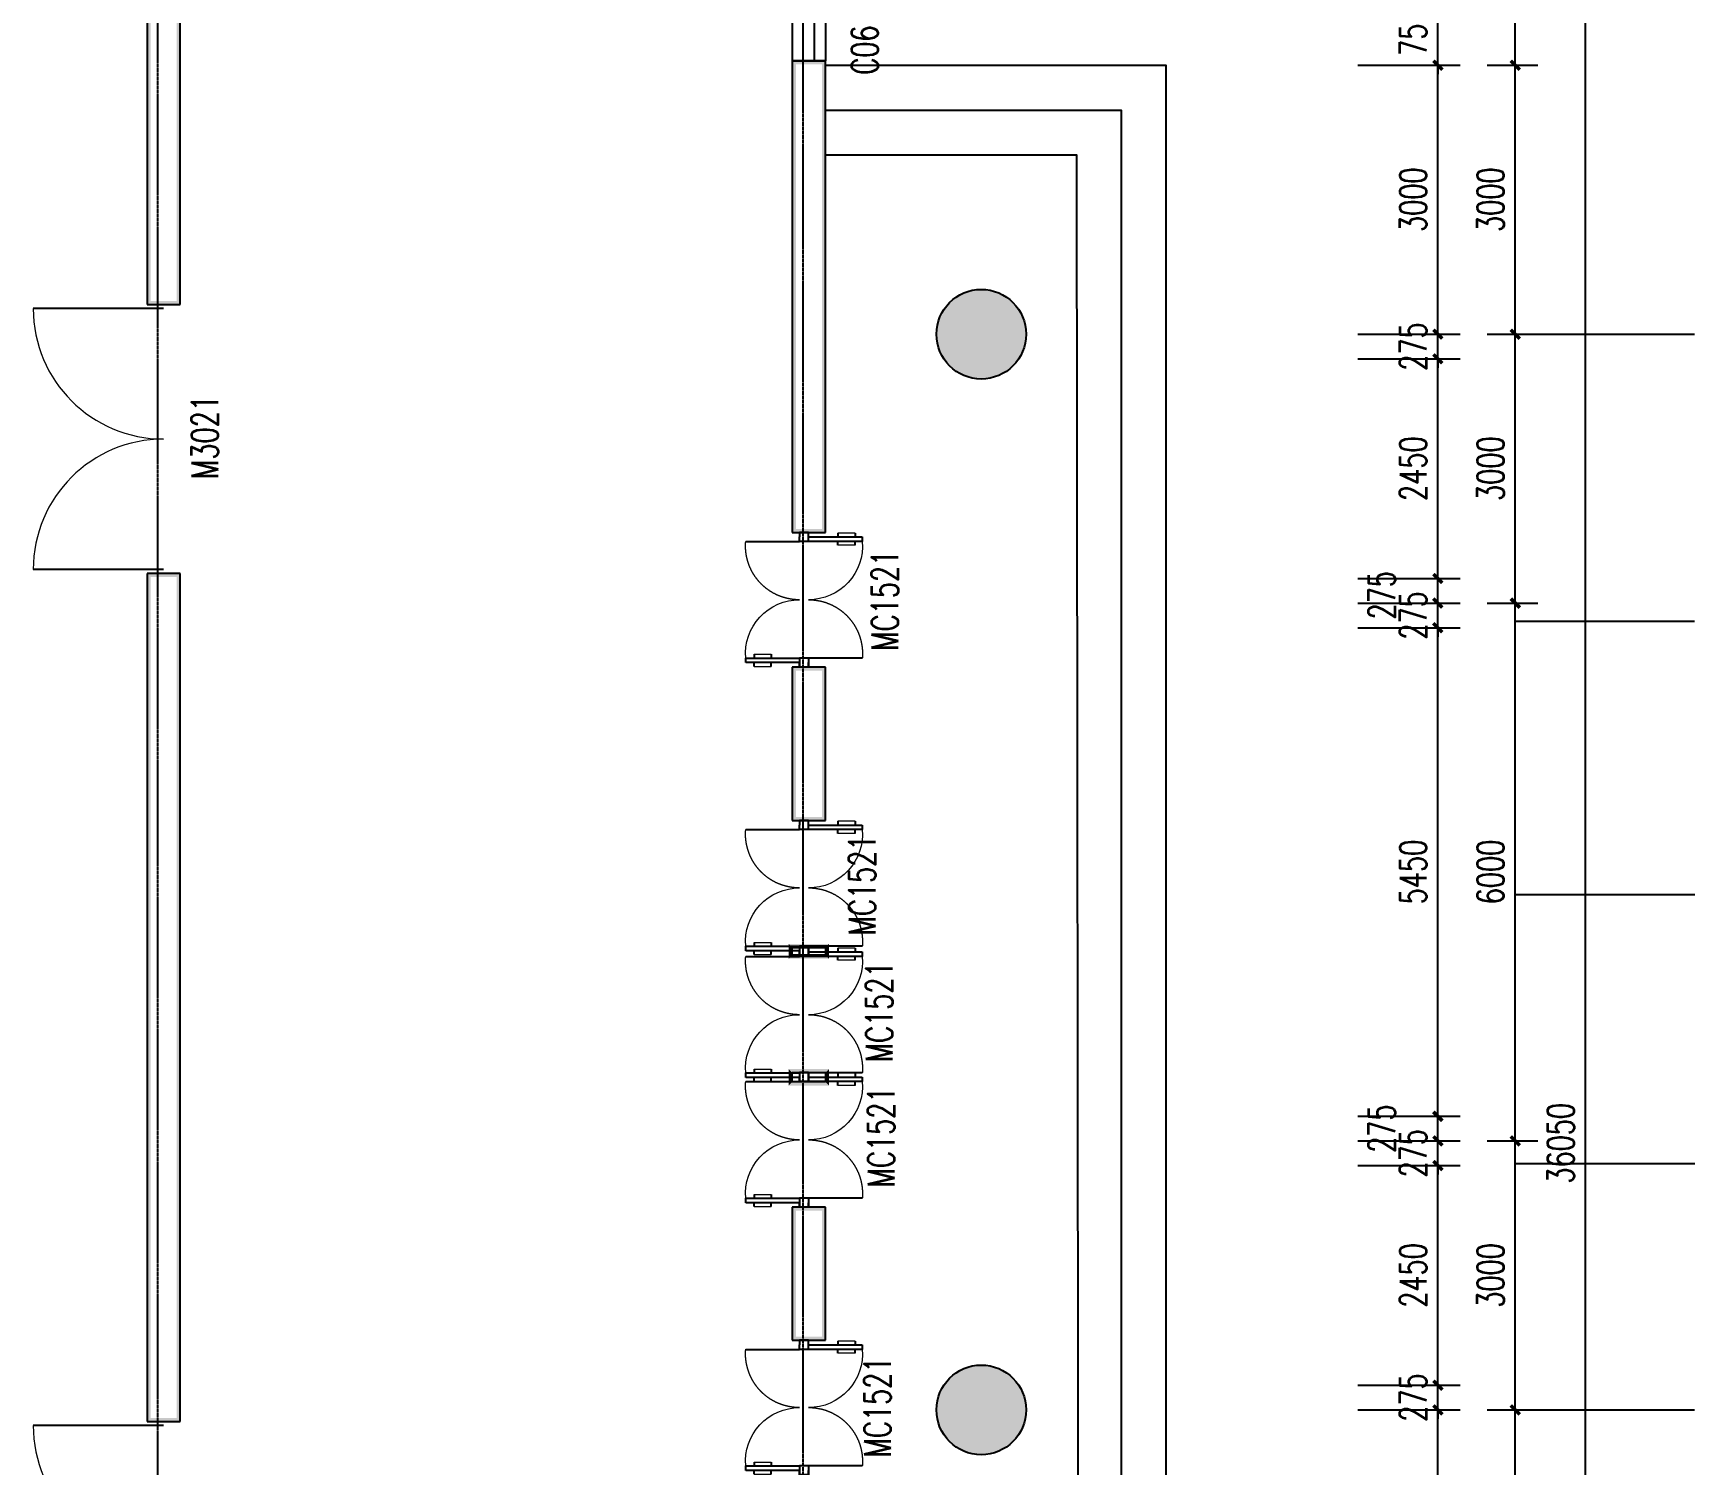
# Model space of a CAD drawing. Header units: millimetres. Extents: x -150677 to 588340, y -254013 to 149700.
# Drawn here: x 97869 to 116410, y -100318 to -84349 of the extents above; entities that cross this region are included whole.
import ezdxf

# ---------------------------------------------------------------- set-up
doc = ezdxf.new("R2010")
doc.units = ezdxf.units.MM
doc.header["$LTSCALE"] = 10
doc.header["$MEASUREMENT"] = 0
doc.linetypes.add('DASHED2', pattern=[0.375, 0.25, -0.125])
doc.linetypes.add('DOTE', pattern=[2.42, 2, -0.2, 0.02, -0.2])
for name, color, linetype in [('DOTE', 1, 'Continuous'), ('PUB_DIM', 3, 'Continuous'), ('PUB_WALL', 9, 'Continuous'), ('WALL', 9, 'Continuous'), ('WINDOW', 4, 'Continuous'), ('WINDOW_TEXT', 7, 'Continuous')]:
    doc.layers.add(name, color=color, linetype=linetype)
doc.styles.add('_TCH_DIM_T3', font='SIMPLEX', dxfattribs={"width": 0.705882, "bigfont": 'GBCBIG'})
doc.styles.add('_TCH_WINDOW', font='SIMPLEX', dxfattribs={"bigfont": 'GBCBIG'})
doc.dimstyles.new('_TCH_ARCH&&100', dxfattribs={"dimtxt": 297.5, "dimasz": 100, "dimexe": 250, "dimexo": 300, "dimgap": 126.25, "dimtad": 1, "dimdec": 0, "dimzin": 0, "dimdsep": 46, "dimtxsty": '_TCH_DIM_T3', "dimblk": 'ARCHTICK', "dimcen": 0.09, "dimclrt": 7, "dimazin": 2, "dimtfac": 1, "dimtdec": 0, "dimtix": 1, "dimtmove": 2, "dimatfit": 3, "dimfxl": 1, "dimtolj": 1, "dimtzin": 0, "dimarcsym": 0})

# ---------------------------------------------------------------- blocks, each defined once
blk = doc.blocks.new('_ArchTick')
at = {"color": 0, "linetype": 'ByBlock', "const_width": 0.4}
blk.add_lwpolyline([(-0.5, -0.5), (0.5, 0.5)], dxfattribs=at)
blk = doc.blocks.new('*D312')
at = {"layer": 'Defpoints', "color": 0, "transparency": 16777216}
for p in [(113793, -99706), (114407, -99706), (113793, -102756)]:
    blk.add_point(p, dxfattribs=at)
at = {"layer": 'PUB_DIM', "color": 0, "lineweight": -2, "transparency": 16777216}
for p, q in [((114093, -99706), (114657, -99706)), ((114407, -102756), (114407, -99706)), ((114093, -102756), (114657, -102756))]:
    blk.add_line(p, q, dxfattribs=at)
at = {"layer": 'PUB_DIM', "color": 0, "lineweight": -2, "transparency": 16777216, "xscale": 100, "yscale": 100, "zscale": 100}
for p, rotation in [((114407, -99706), 90), ((114407, -102756), 270)]:
    blk.add_blockref('_ArchTick', p, dxfattribs=dict(at, rotation=rotation))
at = {"layer": 'PUB_DIM', "color": 7, "transparency": 16777216, "insert": (114132, -101231), "char_height": 297.5, "attachment_point": 5, "rotation": 90, "style": '_TCH_DIM_T3'}
blk.add_mtext('\\A1;3000', dxfattribs=at)
blk = doc.blocks.new('*D313')
at = {"layer": 'Defpoints', "color": 0, "transparency": 16777216}
for p in [(113793, -96706), (114407, -96706), (113793, -99706)]:
    blk.add_point(p, dxfattribs=at)
at = {"layer": 'PUB_DIM', "color": 0, "lineweight": -2, "transparency": 16777216}
for p, q in [((114093, -96706), (114657, -96706)), ((114407, -99706), (114407, -96706)), ((114093, -99706), (114657, -99706))]:
    blk.add_line(p, q, dxfattribs=at)
at = {"layer": 'PUB_DIM', "color": 0, "lineweight": -2, "transparency": 16777216, "xscale": 100, "yscale": 100, "zscale": 100}
for p, rotation in [((114407, -96706), 90), ((114407, -99706), 270)]:
    blk.add_blockref('_ArchTick', p, dxfattribs=dict(at, rotation=rotation))
at = {"layer": 'PUB_DIM', "color": 7, "transparency": 16777216, "insert": (114132, -98206), "char_height": 297.5, "attachment_point": 5, "rotation": 90, "style": '_TCH_DIM_T3'}
blk.add_mtext('\\A1;3000', dxfattribs=at)
blk = doc.blocks.new('*D314')
at = {"layer": 'Defpoints', "color": 0, "transparency": 16777216}
for p in [(113793, -90706), (114407, -90706), (113793, -96706)]:
    blk.add_point(p, dxfattribs=at)
at = {"layer": 'PUB_DIM', "color": 0, "lineweight": -2, "transparency": 16777216}
for p, q in [((114093, -90706), (114657, -90706)), ((114407, -96706), (114407, -90706)), ((114093, -96706), (114657, -96706))]:
    blk.add_line(p, q, dxfattribs=at)
at = {"layer": 'PUB_DIM', "color": 0, "lineweight": -2, "transparency": 16777216, "xscale": 100, "yscale": 100, "zscale": 100}
for p, rotation in [((114407, -90706), 90), ((114407, -96706), 270)]:
    blk.add_blockref('_ArchTick', p, dxfattribs=dict(at, rotation=rotation))
at = {"layer": 'PUB_DIM', "color": 7, "transparency": 16777216, "insert": (114132, -93706), "char_height": 297.5, "attachment_point": 5, "rotation": 90, "style": '_TCH_DIM_T3'}
blk.add_mtext('\\A1;6000', dxfattribs=at)
blk = doc.blocks.new('*D315')
at = {"layer": 'Defpoints', "color": 0, "transparency": 16777216}
for p in [(113793, -87706), (114407, -87706), (113793, -90706)]:
    blk.add_point(p, dxfattribs=at)
at = {"layer": 'PUB_DIM', "color": 0, "lineweight": -2, "transparency": 16777216}
for p, q in [((114093, -87706), (114657, -87706)), ((114407, -90706), (114407, -87706)), ((114093, -90706), (114657, -90706))]:
    blk.add_line(p, q, dxfattribs=at)
at = {"layer": 'PUB_DIM', "color": 0, "lineweight": -2, "transparency": 16777216, "xscale": 100, "yscale": 100, "zscale": 100}
for p, rotation in [((114407, -87706), 90), ((114407, -90706), 270)]:
    blk.add_blockref('_ArchTick', p, dxfattribs=dict(at, rotation=rotation))
at = {"layer": 'PUB_DIM', "color": 7, "transparency": 16777216, "insert": (114132, -89206), "char_height": 297.5, "attachment_point": 5, "rotation": 90, "style": '_TCH_DIM_T3'}
blk.add_mtext('\\A1;3000', dxfattribs=at)
blk = doc.blocks.new('*D316')
at = {"layer": 'Defpoints', "color": 0, "transparency": 16777216}
for p in [(113793, -84706), (114407, -84706), (113793, -87706)]:
    blk.add_point(p, dxfattribs=at)
at = {"layer": 'PUB_DIM', "color": 0, "lineweight": -2, "transparency": 16777216}
for p, q in [((114093, -84706), (114657, -84706)), ((114407, -87706), (114407, -84706)), ((114093, -87706), (114657, -87706))]:
    blk.add_line(p, q, dxfattribs=at)
at = {"layer": 'PUB_DIM', "color": 0, "lineweight": -2, "transparency": 16777216, "xscale": 100, "yscale": 100, "zscale": 100}
for p, rotation in [((114407, -84706), 90), ((114407, -87706), 270)]:
    blk.add_blockref('_ArchTick', p, dxfattribs=dict(at, rotation=rotation))
at = {"layer": 'PUB_DIM', "color": 7, "transparency": 16777216, "insert": (114132, -86206), "char_height": 297.5, "attachment_point": 5, "rotation": 90, "style": '_TCH_DIM_T3'}
blk.add_mtext('\\A1;3000', dxfattribs=at)
blk = doc.blocks.new('*D317')
at = {"layer": 'Defpoints', "color": 0, "transparency": 16777216}
for p in [(113793, -81706), (114407, -81706), (113793, -84706)]:
    blk.add_point(p, dxfattribs=at)
at = {"layer": 'PUB_DIM', "color": 0, "lineweight": -2, "transparency": 16777216}
for p, q in [((114093, -81706), (114657, -81706)), ((114407, -84706), (114407, -81706)), ((114093, -84706), (114657, -84706))]:
    blk.add_line(p, q, dxfattribs=at)
at = {"layer": 'PUB_DIM', "color": 0, "lineweight": -2, "transparency": 16777216, "xscale": 100, "yscale": 100, "zscale": 100}
for p, rotation in [((114407, -81706), 90), ((114407, -84706), 270)]:
    blk.add_blockref('_ArchTick', p, dxfattribs=dict(at, rotation=rotation))
at = {"layer": 'PUB_DIM', "color": 7, "transparency": 16777216, "insert": (114132, -83206), "char_height": 297.5, "attachment_point": 5, "rotation": 90, "style": '_TCH_DIM_T3'}
blk.add_mtext('\\A1;3000', dxfattribs=at)
blk = doc.blocks.new('*D331')
at = {"layer": 'Defpoints', "color": 0, "transparency": 16777216}
for p in [(112349, -99706), (113543, -99706), (112349, -102756)]:
    blk.add_point(p, dxfattribs=at)
at = {"layer": 'PUB_DIM', "color": 0, "lineweight": -2, "transparency": 16777216}
for p, q in [((112649, -99706), (113793, -99706)), ((113543, -102756), (113543, -99706)), ((112649, -102756), (113793, -102756))]:
    blk.add_line(p, q, dxfattribs=at)
at = {"layer": 'PUB_DIM', "color": 0, "lineweight": -2, "transparency": 16777216, "xscale": 100, "yscale": 100, "zscale": 100}
for p, rotation in [((113543, -99706), 90), ((113543, -102756), 270)]:
    blk.add_blockref('_ArchTick', p, dxfattribs=dict(at, rotation=rotation))
at = {"layer": 'PUB_DIM', "color": 7, "transparency": 16777216, "insert": (113268, -101231), "char_height": 297.5, "attachment_point": 5, "rotation": 90, "style": '_TCH_DIM_T3'}
blk.add_mtext('\\A1;3000', dxfattribs=at)
blk = doc.blocks.new('*D332')
at = {"layer": 'Defpoints', "color": 0, "transparency": 16777216}
for p in [(112349, -99431), (113543, -99431), (112349, -99706)]:
    blk.add_point(p, dxfattribs=at)
at = {"layer": 'PUB_DIM', "color": 0, "lineweight": -2, "transparency": 16777216}
for p, q in [((113543, -99431), (113543, -99331)), ((112649, -99431), (113793, -99431)), ((113543, -99706), (113543, -99431)), ((112649, -99706), (113793, -99706)), ((113543, -99706), (113543, -99806))]:
    blk.add_line(p, q, dxfattribs=at)
at = {"layer": 'PUB_DIM', "color": 0, "lineweight": -2, "transparency": 16777216, "xscale": 100, "yscale": 100, "zscale": 100}
for p, rotation in [((113543, -99431), 270), ((113543, -99706), 90)]:
    blk.add_blockref('_ArchTick', p, dxfattribs=dict(at, rotation=rotation))
at = {"layer": 'PUB_DIM', "color": 7, "transparency": 16777216, "insert": (113268, -99569), "char_height": 297.5, "attachment_point": 5, "rotation": 90, "style": '_TCH_DIM_T3'}
blk.add_mtext('\\A1;275', dxfattribs=at)
blk = doc.blocks.new('*D333')
at = {"layer": 'Defpoints', "color": 0, "transparency": 16777216}
for p in [(112349, -96981), (113543, -96981), (112349, -99431)]:
    blk.add_point(p, dxfattribs=at)
at = {"layer": 'PUB_DIM', "color": 0, "lineweight": -2, "transparency": 16777216}
for p, q in [((112649, -96981), (113793, -96981)), ((113543, -99431), (113543, -96981)), ((112649, -99431), (113793, -99431))]:
    blk.add_line(p, q, dxfattribs=at)
at = {"layer": 'PUB_DIM', "color": 0, "lineweight": -2, "transparency": 16777216, "xscale": 100, "yscale": 100, "zscale": 100}
for p, rotation in [((113543, -96981), 90), ((113543, -99431), 270)]:
    blk.add_blockref('_ArchTick', p, dxfattribs=dict(at, rotation=rotation))
at = {"layer": 'PUB_DIM', "color": 7, "transparency": 16777216, "insert": (113268, -98206), "char_height": 297.5, "attachment_point": 5, "rotation": 90, "style": '_TCH_DIM_T3'}
blk.add_mtext('\\A1;2450', dxfattribs=at)
blk = doc.blocks.new('*D334')
at = {"layer": 'Defpoints', "color": 0, "transparency": 16777216}
for p in [(112349, -96706), (113543, -96706), (112349, -96981)]:
    blk.add_point(p, dxfattribs=at)
at = {"layer": 'PUB_DIM', "color": 0, "lineweight": -2, "transparency": 16777216}
for p, q in [((112649, -96706), (113793, -96706)), ((113543, -96706), (113543, -96606)), ((113543, -96981), (113543, -96706)), ((112649, -96981), (113793, -96981)), ((113543, -96981), (113543, -97081))]:
    blk.add_line(p, q, dxfattribs=at)
at = {"layer": 'PUB_DIM', "color": 0, "lineweight": -2, "transparency": 16777216, "xscale": 100, "yscale": 100, "zscale": 100}
for p, rotation in [((113543, -96706), 270), ((113543, -96981), 90)]:
    blk.add_blockref('_ArchTick', p, dxfattribs=dict(at, rotation=rotation))
at = {"layer": 'PUB_DIM', "color": 7, "transparency": 16777216, "insert": (113268, -96844), "char_height": 297.5, "attachment_point": 5, "rotation": 90, "style": '_TCH_DIM_T3'}
blk.add_mtext('\\A1;275', dxfattribs=at)
blk = doc.blocks.new('*D335')
at = {"layer": 'Defpoints', "color": 0, "transparency": 16777216}
for p in [(112349, -96431), (113543, -96431), (112349, -96706)]:
    blk.add_point(p, dxfattribs=at)
at = {"layer": 'PUB_DIM', "color": 0, "lineweight": -2, "transparency": 16777216}
for p, q in [((112649, -96431), (113793, -96431)), ((113543, -96706), (113543, -96431)), ((112649, -96706), (113793, -96706))]:
    blk.add_line(p, q, dxfattribs=at)
at = {"layer": 'PUB_DIM', "color": 0, "lineweight": -2, "transparency": 16777216, "xscale": 100, "yscale": 100, "zscale": 100}
for p, rotation in [((113543, -96431), 90), ((113543, -96706), 270)]:
    blk.add_blockref('_ArchTick', p, dxfattribs=dict(at, rotation=rotation))
at = {"layer": 'PUB_DIM', "color": 7, "transparency": 16777216, "insert": (112918, -96569), "char_height": 297.5, "attachment_point": 5, "rotation": 90, "style": '_TCH_DIM_T3'}
blk.add_mtext('\\A1;275', dxfattribs=at)
blk = doc.blocks.new('*D336')
at = {"layer": 'Defpoints', "color": 0, "transparency": 16777216}
for p in [(112349, -90981), (113543, -90981), (112349, -96431)]:
    blk.add_point(p, dxfattribs=at)
at = {"layer": 'PUB_DIM', "color": 0, "lineweight": -2, "transparency": 16777216}
for p, q in [((112649, -90981), (113793, -90981)), ((113543, -96431), (113543, -90981)), ((112649, -96431), (113793, -96431))]:
    blk.add_line(p, q, dxfattribs=at)
at = {"layer": 'PUB_DIM', "color": 0, "lineweight": -2, "transparency": 16777216, "xscale": 100, "yscale": 100, "zscale": 100}
for p, rotation in [((113543, -90981), 90), ((113543, -96431), 270)]:
    blk.add_blockref('_ArchTick', p, dxfattribs=dict(at, rotation=rotation))
at = {"layer": 'PUB_DIM', "color": 7, "transparency": 16777216, "insert": (113268, -93706), "char_height": 297.5, "attachment_point": 5, "rotation": 90, "style": '_TCH_DIM_T3'}
blk.add_mtext('\\A1;5450', dxfattribs=at)
blk = doc.blocks.new('*D337')
at = {"layer": 'Defpoints', "color": 0, "transparency": 16777216}
for p in [(112349, -90706), (113543, -90706), (112349, -90981)]:
    blk.add_point(p, dxfattribs=at)
at = {"layer": 'PUB_DIM', "color": 0, "lineweight": -2, "transparency": 16777216}
for p, q in [((113543, -90706), (113543, -90606)), ((112649, -90706), (113793, -90706)), ((113543, -90981), (113543, -90706)), ((112649, -90981), (113793, -90981)), ((113543, -90981), (113543, -91081))]:
    blk.add_line(p, q, dxfattribs=at)
at = {"layer": 'PUB_DIM', "color": 0, "lineweight": -2, "transparency": 16777216, "xscale": 100, "yscale": 100, "zscale": 100}
for p, rotation in [((113543, -90706), 270), ((113543, -90981), 90)]:
    blk.add_blockref('_ArchTick', p, dxfattribs=dict(at, rotation=rotation))
at = {"layer": 'PUB_DIM', "color": 7, "transparency": 16777216, "insert": (113268, -90844), "char_height": 297.5, "attachment_point": 5, "rotation": 90, "style": '_TCH_DIM_T3'}
blk.add_mtext('\\A1;275', dxfattribs=at)
blk = doc.blocks.new('*D338')
at = {"layer": 'Defpoints', "color": 0, "transparency": 16777216}
for p in [(112349, -90431), (113543, -90431), (112349, -90706)]:
    blk.add_point(p, dxfattribs=at)
at = {"layer": 'PUB_DIM', "color": 0, "lineweight": -2, "transparency": 16777216}
for p, q in [((112649, -90431), (113793, -90431)), ((113543, -90706), (113543, -90431)), ((112649, -90706), (113793, -90706))]:
    blk.add_line(p, q, dxfattribs=at)
at = {"layer": 'PUB_DIM', "color": 0, "lineweight": -2, "transparency": 16777216, "xscale": 100, "yscale": 100, "zscale": 100}
for p, rotation in [((113543, -90431), 90), ((113543, -90706), 270)]:
    blk.add_blockref('_ArchTick', p, dxfattribs=dict(at, rotation=rotation))
at = {"layer": 'PUB_DIM', "color": 7, "transparency": 16777216, "insert": (112918, -90619), "char_height": 297.5, "attachment_point": 5, "rotation": 90, "style": '_TCH_DIM_T3'}
blk.add_mtext('\\A1;275', dxfattribs=at)
blk = doc.blocks.new('*D339')
at = {"layer": 'Defpoints', "color": 0, "transparency": 16777216}
for p in [(112349, -87981), (113543, -87981), (112349, -90431)]:
    blk.add_point(p, dxfattribs=at)
at = {"layer": 'PUB_DIM', "color": 0, "lineweight": -2, "transparency": 16777216}
for p, q in [((112649, -87981), (113793, -87981)), ((113543, -90431), (113543, -87981)), ((112649, -90431), (113793, -90431))]:
    blk.add_line(p, q, dxfattribs=at)
at = {"layer": 'PUB_DIM', "color": 0, "lineweight": -2, "transparency": 16777216, "xscale": 100, "yscale": 100, "zscale": 100}
for p, rotation in [((113543, -87981), 90), ((113543, -90431), 270)]:
    blk.add_blockref('_ArchTick', p, dxfattribs=dict(at, rotation=rotation))
at = {"layer": 'PUB_DIM', "color": 7, "transparency": 16777216, "insert": (113268, -89206), "char_height": 297.5, "attachment_point": 5, "rotation": 90, "style": '_TCH_DIM_T3'}
blk.add_mtext('\\A1;2450', dxfattribs=at)
blk = doc.blocks.new('*D340')
at = {"layer": 'Defpoints', "color": 0, "transparency": 16777216}
for p in [(112349, -87706), (113543, -87706), (112349, -87981)]:
    blk.add_point(p, dxfattribs=at)
at = {"layer": 'PUB_DIM', "color": 0, "lineweight": -2, "transparency": 16777216}
for p, q in [((113543, -87706), (113543, -87606)), ((112649, -87706), (113793, -87706)), ((113543, -87981), (113543, -87706)), ((112649, -87981), (113793, -87981)), ((113543, -87981), (113543, -88081))]:
    blk.add_line(p, q, dxfattribs=at)
at = {"layer": 'PUB_DIM', "color": 0, "lineweight": -2, "transparency": 16777216, "xscale": 100, "yscale": 100, "zscale": 100}
for p, rotation in [((113543, -87706), 270), ((113543, -87981), 90)]:
    blk.add_blockref('_ArchTick', p, dxfattribs=dict(at, rotation=rotation))
at = {"layer": 'PUB_DIM', "color": 7, "transparency": 16777216, "insert": (113268, -87844), "char_height": 297.5, "attachment_point": 5, "rotation": 90, "style": '_TCH_DIM_T3'}
blk.add_mtext('\\A1;275', dxfattribs=at)
blk = doc.blocks.new('*D341')
at = {"layer": 'Defpoints', "color": 0, "transparency": 16777216}
for p in [(112349, -84706), (113543, -84706), (112349, -87706)]:
    blk.add_point(p, dxfattribs=at)
at = {"layer": 'PUB_DIM', "color": 0, "lineweight": -2, "transparency": 16777216}
for p, q in [((112649, -84706), (113793, -84706)), ((113543, -87706), (113543, -84706)), ((112649, -87706), (113793, -87706))]:
    blk.add_line(p, q, dxfattribs=at)
at = {"layer": 'PUB_DIM', "color": 0, "lineweight": -2, "transparency": 16777216, "xscale": 100, "yscale": 100, "zscale": 100}
for p, rotation in [((113543, -84706), 90), ((113543, -87706), 270)]:
    blk.add_blockref('_ArchTick', p, dxfattribs=dict(at, rotation=rotation))
at = {"layer": 'PUB_DIM', "color": 7, "transparency": 16777216, "insert": (113268, -86206), "char_height": 297.5, "attachment_point": 5, "rotation": 90, "style": '_TCH_DIM_T3'}
blk.add_mtext('\\A1;3000', dxfattribs=at)
blk = doc.blocks.new('*D342')
at = {"layer": 'Defpoints', "color": 0, "transparency": 16777216}
for p in [(112349, -83956), (113543, -83956), (112349, -84706)]:
    blk.add_point(p, dxfattribs=at)
at = {"layer": 'PUB_DIM', "color": 0, "lineweight": -2, "transparency": 16777216}
for p, q in [((112649, -83956), (113793, -83956)), ((113543, -83956), (113543, -83856)), ((113543, -84706), (113543, -83956)), ((112649, -84706), (113793, -84706)), ((113543, -84706), (113543, -84806))]:
    blk.add_line(p, q, dxfattribs=at)
at = {"layer": 'PUB_DIM', "color": 0, "lineweight": -2, "transparency": 16777216, "xscale": 100, "yscale": 100, "zscale": 100}
for p, rotation in [((113543, -83956), 270), ((113543, -84706), 90)]:
    blk.add_blockref('_ArchTick', p, dxfattribs=dict(at, rotation=rotation))
at = {"layer": 'PUB_DIM', "color": 7, "transparency": 16777216, "insert": (113268, -84331), "char_height": 297.5, "attachment_point": 5, "rotation": 90, "style": '_TCH_DIM_T3'}
blk.add_mtext('\\A1;750', dxfattribs=at)
blk = doc.blocks.new('$DorLib2D$00000013')
at = {"linetype": 'DASHED2'}
for p, q in [((-0.433, 0.397), (-0.433, -0.003)), ((0.433, -0.469), (0.433, -0.069))]:
    blk.add_line(p, q, dxfattribs=at)
for p, q in [((0.433, 0.397), (0.433, -0.003)), ((0.467, 0.397), (0.433, 0.397)), ((0.467, -0.003), (0.467, 0.397)), ((0.405, 0.344), (0.433, 0.344)), ((0.495, 0.344), (0.467, 0.344)), ((0.405, 0.216), (0.433, 0.216)), ((0.495, 0.216), (0.467, 0.216)), ((-0.5, -0.003), (-0.467, -0.003)), ((-0.433, -0.003), (-0.5, -0.003)), ((-0.5, -0.003), (-0.5, -0.069)), ((-0.5, -0.003), (-0.5, -0.003)), ((-0.433, -0.069), (-0.5, -0.069)), ((-0.5, -0.069), (-0.5, -0.069)), ((-0.5, -0.069), (-0.467, -0.069)), ((-0.433, -0.003), (-0.467, -0.003)), ((-0.467, -0.069), (-0.467, -0.469)), ((-0.433, -0.069), (-0.467, -0.069)), ((-0.433, -0.003), (-0.433, -0.069)), ((-0.433, -0.469), (-0.433, -0.069)), ((0.433, -0.003), (0.433, -0.069)), ((0.433, -0.003), (0.467, -0.003)), ((0.433, -0.003), (0.5, -0.003)), ((0.433, -0.069), (0.467, -0.069)), ((0.5, -0.069), (0.467, -0.069)), ((0.5, -0.003), (0.5, -0.069)), ((0.5, -0.003), (0.5, -0.003)), ((0.5, -0.069), (0.5, -0.069)), ((-0.495, -0.28), (-0.467, -0.28)), ((-0.405, -0.28), (-0.433, -0.28)), ((-0.495, -0.408), (-0.467, -0.408)), ((-0.467, -0.469), (-0.433, -0.469)), ((-0.405, -0.408), (-0.433, -0.408))]:
    blk.add_line(p, q)
at = {"lineweight": 13}
for p, q in [((0.405, 0.344), (0.405, 0.216)), ((0.495, 0.344), (0.495, 0.216)), ((-0.495, -0.408), (-0.495, -0.28)), ((-0.405, -0.408), (-0.405, -0.28))]:
    blk.add_line(p, q, dxfattribs=at)
at = {"linetype": 'DASHED2', "lineweight": 13}
for centre, start, end in [((-0.4, -0.001), 359.8007, 94.7805), ((0.4, -0.071), 179.8007, 274.7805)]:
    blk.add_arc(centre, 0.4, start, end, dxfattribs=at)
at = {"lineweight": 13}
for centre, start, end in [((0.4, -0.001), 85.2195, 180.1993), ((-0.4, -0.071), 265.2195, 0.1993)]:
    blk.add_arc(centre, 0.4, start, end, dxfattribs=at)
blk = doc.blocks.new('$WINLIB2D$00000001')
at = {"color": 0}
for points in [[(-0.5, 0.5), (-0.5, -0.5)], [(-0.5, 0.5), (0.5, 0.5)], [(0.5, -0.5), (0.5, 0.5)], [(0.5, 0.167), (-0.5, 0.167)], [(0.5, -0.167), (-0.5, -0.167)], [(-0.5, -0.5), (0.5, -0.5)]]:
    blk.add_lwpolyline(points, dxfattribs=at)
blk = doc.blocks.new('$DorLib2D$00000004')
for p, q in [((-0.485, 0), (-0.485, 0.485)), ((0.485, 0), (0.485, 0.485))]:
    blk.add_line(p, q)
at = {"lineweight": 13}
for centre, start, end in [((-0.485, 0), 0, 90), ((0.485, 0), 90, 180)]:
    blk.add_arc(centre, 0.485, start, end, dxfattribs=at)
blk = doc.blocks.new('*D446')
at = {"layer": 'Defpoints', "color": 0, "transparency": 16777216}
for p in [(114407, -78706), (115189, -78706), (114407, -114758)]:
    blk.add_point(p, dxfattribs=at)
at = {"layer": 'PUB_DIM', "color": 0, "lineweight": -2, "transparency": 16777216}
for p, q in [((114707, -78706), (115439, -78706)), ((115189, -114758), (115189, -78706)), ((114707, -114758), (115439, -114758))]:
    blk.add_line(p, q, dxfattribs=at)
at = {"layer": 'PUB_DIM', "color": 0, "lineweight": -2, "transparency": 16777216, "xscale": 100, "yscale": 100, "zscale": 100}
for p, rotation in [((115189, -78706), 90), ((115189, -114758), 270)]:
    blk.add_blockref('_ArchTick', p, dxfattribs=dict(at, rotation=rotation))
at = {"layer": 'PUB_DIM', "color": 7, "transparency": 16777216, "insert": (114914, -96732), "char_height": 297.5, "attachment_point": 5, "rotation": 90, "style": '_TCH_DIM_T3'}
blk.add_mtext('\\A1;36050', dxfattribs=at)

msp = doc.modelspace()

# ---------------------------------------------------------------- hatches: boundary and pattern name
for points in [[(107948.4, -87706, 1), (108948.4, -87706, 1)], [(108948.4, -99706, 1), (107948.4, -99706, 1)]]:
    msp.add_hatch(color=251).paths.add_polyline_path(points)
at = {"layer": 'PUB_WALL'}
for points in [[(99139.4, -78826), (99139.4, -87376), (99179.4, -87336), (99179.4, -78786)], [(99509.4, -87376), (99509.4, -78826), (99469.4, -78786), (99469.4, -87336)], [(106709.4, -84656), (106339.4, -84656), (106379.4, -84696), (106669.4, -84696)], [(106339.4, -84656), (106339.4, -89918.9), (106379.4, -89878.9), (106379.4, -84696)], [(106709.4, -89918.9), (106709.4, -84656), (106669.4, -84696), (106669.4, -89878.9)], [(99139.4, -87376), (99509.4, -87376), (99469.4, -87336), (99179.4, -87336)], [(106339.4, -89918.9), (106709.4, -89918.9), (106669.4, -89878.9), (106379.4, -89878.9)], [(99509.4, -90376), (99139.4, -90376), (99179.4, -90416), (99469.4, -90416)], [(99139.4, -90376), (99139.4, -99836), (99179.4, -99796), (99179.4, -90416)], [(99509.4, -99836), (99509.4, -90376), (99469.4, -90416), (99469.4, -99796)], [(106709.4, -91418.9), (106339.4, -91418.9), (106379.4, -91458.9), (106669.4, -91458.9)], [(106339.4, -91418.9), (106339.4, -93132.7), (106379.4, -93092.7), (106379.4, -91458.9)], [(106709.4, -93132.7), (106709.4, -91418.9), (106669.4, -91458.9), (106669.4, -93092.7)], [(106339.4, -93132.7), (106709.4, -93132.7), (106669.4, -93092.7), (106379.4, -93092.7)], [(106339.4, -94632.7), (106339.4, -94547.5), (106299.4, -94507.5), (106299.4, -94672.7)], [(106339.4, -94547.5), (106709.4, -94547.5), (106749.4, -94507.5), (106299.4, -94507.5)], [(106709.4, -94547.5), (106709.4, -94632.7), (106749.4, -94672.7), (106749.4, -94507.5)], [(106709.4, -94632.7), (106339.4, -94632.7), (106299.4, -94672.7), (106749.4, -94672.7)], [(106339.4, -96047.5), (106339.4, -95943.8), (106299.4, -95903.8), (106299.4, -96087.5)], [(106339.4, -95943.8), (106709.4, -95943.8), (106749.4, -95903.8), (106299.4, -95903.8)], [(106709.4, -95943.8), (106709.4, -96047.5), (106749.4, -96087.5), (106749.4, -95903.8)], [(106709.4, -96047.5), (106339.4, -96047.5), (106299.4, -96087.5), (106749.4, -96087.5)], [(106709.4, -97443.8), (106339.4, -97443.8), (106379.4, -97483.8), (106669.4, -97483.8)], [(106339.4, -97443.8), (106339.4, -98929.9), (106379.4, -98889.9), (106379.4, -97483.8)], [(106709.4, -98929.9), (106709.4, -97443.8), (106669.4, -97483.8), (106669.4, -98889.9)], [(106339.4, -98929.9), (106709.4, -98929.9), (106669.4, -98889.9), (106379.4, -98889.9)], [(99139.4, -99836), (99509.4, -99836), (99469.4, -99796), (99179.4, -99796)]]:
    msp.add_hatch(color=256, dxfattribs=at).paths.add_polyline_path(points)

# ---------------------------------------------------------------- linework, layer by layer
at = {"color": 2}
for points in [[(106709.4, -84706), (110509.4, -84706), (110509.4, -103856), (106709.4, -103856)], [(106709.4, -85206), (110009.4, -85206), (110009.4, -103356), (106709.4, -103356)], [(106709.4, -85706), (109509.4, -85706), (109529.2, -102856), (106709.4, -102856)]]:
    msp.add_lwpolyline(points, dxfattribs=at)
for centre in [(108448.4, -87706), (108448.4, -99706)]:
    msp.add_circle(centre, 500)
at = {"layer": 'DOTE', "linetype": 'DOTE'}
for p, q in [((99259.4, -112006), (99259.4, -79006)), ((106459.4, -115706), (106459.4, -79006))]:
    msp.add_line(p, q, dxfattribs=at)
at = {"layer": 'PUB_DIM'}
for p, q in [((114406.7, -87706), (116406.7, -87706)), ((114406.7, -90906), (116406.7, -90906)), ((114406.7, -93956), (116409.9, -93956)), ((114406.7, -96956), (116409.9, -96956)), ((114406.7, -99706), (116406.7, -99706))]:
    msp.add_line(p, q, dxfattribs=at)
at = {"layer": 'WALL'}
for p, q in [((99139.4, -78826), (99139.4, -87376)), ((99509.4, -87376), (99509.4, -78826)), ((106709.4, -84656), (106339.4, -84656)), ((106339.4, -84656), (106339.4, -89918.9)), ((106709.4, -89918.9), (106709.4, -84656)), ((99139.4, -87376), (99509.4, -87376)), ((106339.4, -89918.9), (106709.4, -89918.9)), ((99509.4, -90376), (99139.4, -90376)), ((99139.4, -90376), (99139.4, -99836)), ((99509.4, -99836), (99509.4, -90376)), ((106709.4, -91418.9), (106339.4, -91418.9)), ((106339.4, -91418.9), (106339.4, -93132.7)), ((106709.4, -93132.7), (106709.4, -91418.9)), ((106339.4, -93132.7), (106709.4, -93132.7)), ((106339.4, -94632.7), (106339.4, -94547.5)), ((106339.4, -94547.5), (106709.4, -94547.5)), ((106709.4, -94547.5), (106709.4, -94632.7)), ((106709.4, -94632.7), (106339.4, -94632.7)), ((106339.4, -96047.5), (106339.4, -95943.8)), ((106339.4, -95943.8), (106709.4, -95943.8)), ((106709.4, -95943.8), (106709.4, -96047.5)), ((106709.4, -96047.5), (106339.4, -96047.5)), ((106709.4, -97443.8), (106339.4, -97443.8)), ((106339.4, -97443.8), (106339.4, -98929.9)), ((106709.4, -98929.9), (106709.4, -97443.8)), ((106339.4, -98929.9), (106709.4, -98929.9)), ((99139.4, -99836), (99509.4, -99836))]:
    msp.add_line(p, q, dxfattribs=at)

# ---------------------------------------------------------------- block references
at = {"layer": 'WINDOW'}
ref = msp.add_blockref('$WINLIB2D$00000001', (106524.4, -84356), dxfattribs=dict(at, xscale=-600, yscale=-370, zscale=-600, rotation=90.0000000000001))
ref.add_attrib('A', 'C0615', (107297.1, -84811), dxfattribs={"layer": 'WINDOW_TEXT', "height": 297.5, "rotation": 90, "style": '_TCH_WINDOW', "width": 0.705882})
ref = msp.add_blockref('$DorLib2D$00000004', (99324.4, -88876), dxfattribs=dict(at, xscale=3000, yscale=3000, zscale=3000, rotation=90.00000000000001))
ref.add_attrib('A', 'M3021', (99933.2, -89321), dxfattribs={"layer": 'WINDOW_TEXT', "height": 297.5, "rotation": 90, "style": '_TCH_WINDOW', "width": 0.705882})
ref = msp.add_blockref('$DorLib2D$00000013', (106524.4, -90668.9), dxfattribs=dict(at, xscale=1500, yscale=-1500, zscale=1500, rotation=90.0000000000001))
ref.add_attrib('A', 'MC1521', (107522.5, -91236), dxfattribs={"layer": 'WINDOW_TEXT', "height": 297.5, "rotation": 90, "style": '_TCH_WINDOW', "width": 0.705882})
ref = msp.add_blockref('$DorLib2D$00000013', (106524.4, -93882.7), dxfattribs=dict(at, xscale=1500, yscale=-1500, zscale=1500, rotation=90.0000000000001))
ref.add_attrib('A', 'MC1521', (107269, -94412.7), dxfattribs={"layer": 'WINDOW_TEXT', "height": 297.5, "rotation": 90, "style": '_TCH_WINDOW', "width": 0.705882})
ref = msp.add_blockref('$DorLib2D$00000013', (106524.4, -95297.5), dxfattribs=dict(at, xscale=1500, yscale=-1500, zscale=1500, rotation=90.0000000000001))
ref.add_attrib('A', 'MC1521', (107458.9, -95827.5), dxfattribs={"layer": 'WINDOW_TEXT', "height": 297.5, "rotation": 90, "style": '_TCH_WINDOW', "width": 0.705882})
ref = msp.add_blockref('$DorLib2D$00000013', (106524.4, -96693.8), dxfattribs=dict(at, xscale=1500, yscale=-1500, zscale=1500, rotation=90.0000000000001))
ref.add_attrib('A', 'MC1521', (107479.5, -97223.8), dxfattribs={"layer": 'WINDOW_TEXT', "height": 297.5, "rotation": 90, "style": '_TCH_WINDOW', "width": 0.705882})
ref = msp.add_blockref('$DorLib2D$00000013', (106524.4, -99679.9), dxfattribs=dict(at, xscale=1500, yscale=-1500, zscale=1500, rotation=90.0000000000001))
ref.add_attrib('A', 'MC1521', (107438.5, -100236), dxfattribs={"layer": 'WINDOW_TEXT', "height": 297.5, "rotation": 90, "style": '_TCH_WINDOW', "width": 0.705882})
ref = msp.add_blockref('$DorLib2D$00000004', (99324.4, -101336), dxfattribs=dict(at, xscale=3000, yscale=3000, zscale=3000, rotation=90.00000000000001))
ref.add_attrib('A', 'M3021', (99933.2, -101781), dxfattribs={"layer": 'WINDOW_TEXT', "height": 297.5, "rotation": 90, "style": '_TCH_WINDOW', "width": 0.705882})

# ---------------------------------------------------------------- dimensions: what is measured, and where the dimension line sits
at = {"layer": 'PUB_DIM'}
for p1, p2, distance, text, picture, middle in [((114406.7, -114757.8), (114406.7, -78706), -782.2, '36050', '*D446', (114914, -96731.9)), ((112348.9, -102756), (112348.9, -99706), -1193.9, '3000', '*D331', (113267.8, -101231)), ((113792.8, -102756), (113792.8, -99706), -613.9, '3000', '*D312', (114131.7, -101231))]:
    dim = msp.add_aligned_dim(p1=p1, p2=p2, distance=distance, text=text, dimstyle='_TCH_ARCH&&100', dxfattribs=at)
    dim.commit()
    dim.dimension.update_dxf_attribs({"geometry": picture, "text_midpoint": middle})
for p1, p2, distance, picture, middle in [((113792.8, -84706), (113792.8, -81706), -613.9, '*D317', (114131.7, -83206)), ((112348.9, -84706), (112348.9, -83956), -1193.9, '*D342', (113267.8, -84331)), ((112348.9, -87706), (112348.9, -84706), -1193.9, '*D341', (113267.8, -86206)), ((113792.8, -87706), (113792.8, -84706), -613.9, '*D316', (114131.7, -86206)), ((112348.9, -87981), (112348.9, -87706), -1193.9, '*D340', (113267.8, -87843.5)), ((113792.8, -90706), (113792.8, -87706), -613.9, '*D315', (114131.7, -89206)), ((112348.9, -90431), (112348.9, -87981), -1193.9, '*D339', (113267.8, -89206)), ((112348.9, -90981), (112348.9, -90706), -1193.9, '*D337', (113267.8, -90843.5)), ((113792.8, -96706), (113792.8, -90706), -613.9, '*D314', (114131.7, -93706)), ((112348.9, -96431), (112348.9, -90981), -1193.9, '*D336', (113267.8, -93706)), ((112348.9, -96981), (112348.9, -96706), -1193.9, '*D334', (113267.8, -96843.5)), ((113792.8, -99706), (113792.8, -96706), -613.9, '*D313', (114131.7, -98206)), ((112348.9, -99431), (112348.9, -96981), -1193.9, '*D333', (113267.8, -98206)), ((112348.9, -99706), (112348.9, -99431), -1193.9, '*D332', (113267.8, -99568.5))]:
    dim = msp.add_aligned_dim(p1=p1, p2=p2, distance=distance, dimstyle='_TCH_ARCH&&100', dxfattribs=at)
    dim.commit()
    dim.dimension.update_dxf_attribs({"geometry": picture, "text_midpoint": middle})
for base, p1, p2, picture, middle in [((113542.8, -90431), (112348.9, -90706), (112348.9, -90431), '*D338', (112917.8, -90618.5)), ((113542.8, -96431), (112348.9, -96706), (112348.9, -96431), '*D335', (112917.8, -96568.5))]:
    dim = msp.add_linear_dim(base=base, p1=p1, p2=p2, angle=90, dimstyle='_TCH_ARCH&&100', dxfattribs=at)
    dim.commit()
    dim.dimension.update_dxf_attribs({"geometry": picture, "text_midpoint": middle, "dimtype": 129})

doc.saveas('drawing.dxf')
